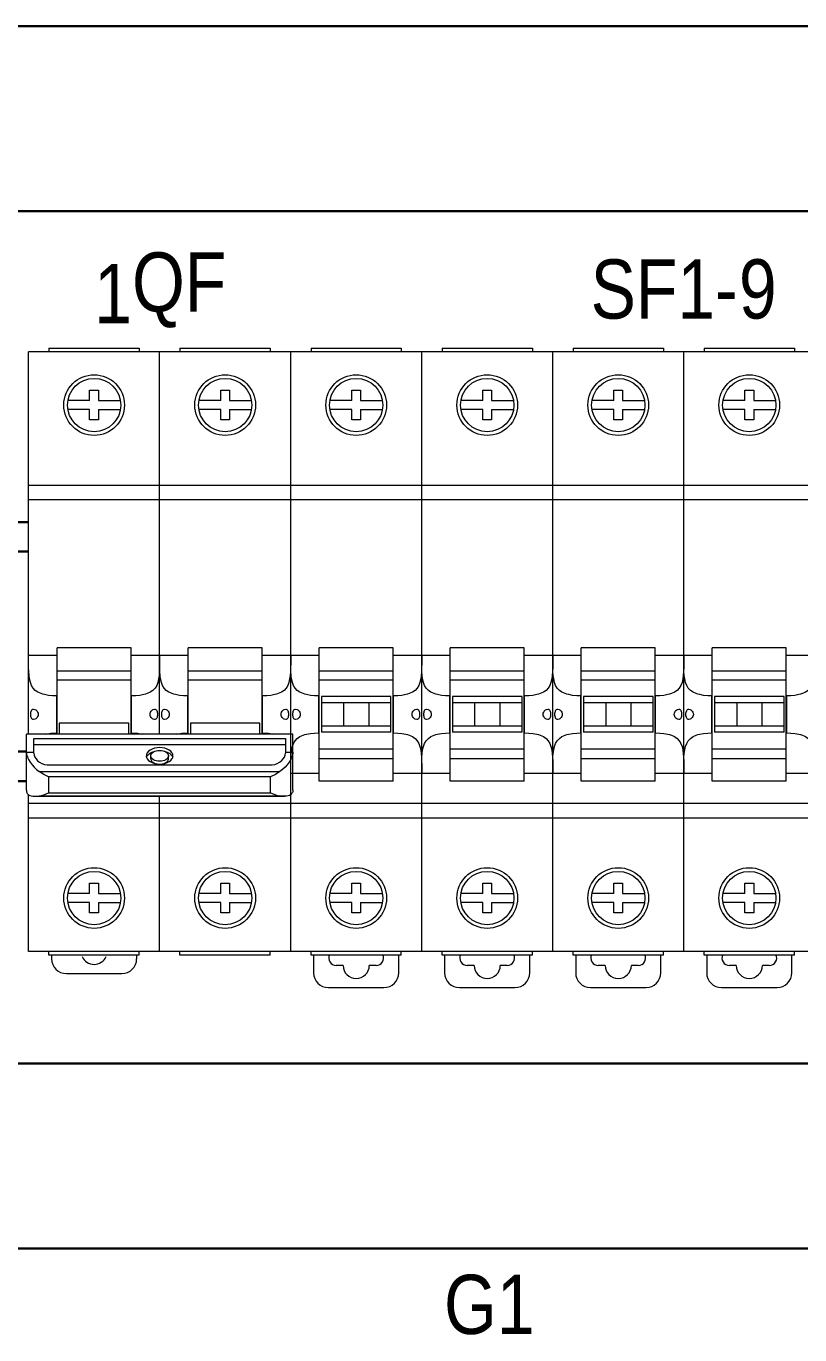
# Model space of a CAD drawing. Header units: millimetres. Extents: x -6000 to 26000, y -6000 to 26000.
# Drawn here: x 86.14 to 100.68, y -4527.28 to -4502.69 of the extents above; entities that cross this region are included whole.
import ezdxf

# ---------------------------------------------------------------- set-up
doc = ezdxf.new("R2010")
doc.units = ezdxf.units.MM
doc.header["$MEASUREMENT"] = 0
for name, color, linetype, lineweight in [('Чертеж и Рисунок_Ном._пера__1', 7, 'Continuous', 15), ('Чертеж и Рисунок_Ном._пера__21', 7, 'Continuous', 30), ('Чертеж и Рисунок_Ном._пера__7', 7, 'Continuous', 15)]:
    doc.layers.add(name, color=color, linetype=linetype, lineweight=lineweight)
doc.styles.add('СГЕНЕРИР_СТИЛЬ_1', font='')
doc.styles.get('СГЕНЕРИР_СТИЛЬ_1').set_extended_font_data('Arial Narrow')

msp = doc.modelspace()

# ---------------------------------------------------------------- linework, layer by layer
at = {"layer": 'Чертеж и Рисунок_Ном._пера__21', "color": 7, "linetype": 'Continuous', "lineweight": 30}
for p, q in [((84.398, -4502.689), (155.339, -4502.689)), ((155.339, -4506.166), (84.398, -4506.166)), ((85.094, -4512.007), (86.187, -4512.007)), ((85.094, -4512.563), (86.187, -4512.563)), ((86.145, -4516.319), (85.094, -4516.319)), ((86.145, -4516.876), (85.094, -4516.876)), ((84.398, -4522.18), (155.339, -4522.18)), ((155.339, -4525.657), (84.398, -4525.657))]:
    msp.add_line(p, q, dxfattribs=at)
at = {"layer": 'Чертеж и Рисунок_Ном._пера__7', "color": 7, "linetype": 'Continuous', "lineweight": 15}
for p, q in [((86.187, -4515.992), (86.187, -4508.808)), ((91.111, -4508.808), (86.187, -4508.808)), ((86.569, -4508.738), (86.569, -4508.808)), ((86.569, -4508.738), (88.266, -4508.738)), ((88.266, -4508.738), (88.266, -4508.808)), ((88.649, -4515.992), (88.649, -4508.808)), ((89.031, -4508.738), (89.031, -4508.808)), ((89.031, -4508.738), (90.728, -4508.738)), ((90.728, -4508.738), (90.728, -4508.808)), ((90.728, -4508.738), (90.728, -4508.808)), ((91.111, -4520.075), (91.111, -4508.808)), ((93.573, -4508.808), (91.111, -4508.808)), ((91.111, -4515.992), (91.111, -4508.808)), ((91.493, -4508.738), (91.493, -4508.808)), ((91.493, -4508.738), (93.19, -4508.738)), ((93.19, -4508.738), (93.19, -4508.808)), ((93.573, -4520.075), (93.573, -4508.808)), ((93.573, -4520.075), (93.573, -4508.808)), ((96.035, -4508.808), (93.573, -4508.808)), ((93.955, -4508.738), (93.955, -4508.808)), ((93.955, -4508.738), (95.652, -4508.738)), ((95.652, -4508.738), (95.652, -4508.808)), ((96.035, -4520.075), (96.035, -4508.808)), ((96.035, -4520.075), (96.035, -4508.808)), ((98.497, -4508.808), (96.035, -4508.808)), ((96.418, -4508.738), (96.418, -4508.808)), ((96.418, -4508.738), (98.115, -4508.738)), ((98.115, -4508.738), (98.115, -4508.808)), ((98.497, -4520.075), (98.497, -4508.808)), ((98.497, -4520.075), (98.497, -4508.808)), ((100.959, -4508.808), (98.497, -4508.808)), ((98.88, -4508.738), (98.88, -4508.808)), ((98.88, -4508.738), (100.577, -4508.738)), ((100.577, -4508.738), (100.577, -4508.808)), ((87.334, -4509.726), (87.334, -4509.531)), ((87.334, -4509.531), (87.501, -4509.531)), ((87.501, -4509.531), (87.501, -4509.726)), ((89.796, -4509.726), (89.796, -4509.531)), ((89.796, -4509.531), (89.963, -4509.531)), ((89.963, -4509.531), (89.963, -4509.726)), ((92.258, -4509.726), (92.258, -4509.531)), ((92.258, -4509.531), (92.425, -4509.531)), ((92.425, -4509.531), (92.425, -4509.726)), ((94.72, -4509.726), (94.72, -4509.531)), ((94.72, -4509.531), (94.887, -4509.531)), ((94.887, -4509.531), (94.887, -4509.726)), ((97.183, -4509.726), (97.183, -4509.531)), ((97.183, -4509.531), (97.349, -4509.531)), ((97.349, -4509.531), (97.349, -4509.726)), ((99.645, -4509.726), (99.645, -4509.531)), ((99.645, -4509.531), (99.812, -4509.531)), ((99.812, -4509.531), (99.812, -4509.726)), ((87.334, -4509.726), (86.924, -4509.726)), ((87.334, -4509.893), (86.924, -4509.893)), ((87.334, -4510.087), (87.334, -4509.893)), ((87.501, -4509.726), (87.912, -4509.726)), ((87.501, -4509.893), (87.501, -4510.087)), ((87.501, -4509.893), (87.912, -4509.893)), ((89.796, -4509.726), (89.386, -4509.726)), ((89.796, -4509.893), (89.386, -4509.893)), ((89.796, -4510.087), (89.796, -4509.893)), ((89.963, -4509.726), (90.374, -4509.726)), ((89.963, -4509.893), (89.963, -4510.087)), ((89.963, -4509.893), (90.374, -4509.893)), ((92.258, -4509.726), (91.848, -4509.726)), ((92.258, -4509.893), (91.848, -4509.893)), ((92.258, -4510.087), (92.258, -4509.893)), ((92.425, -4509.726), (92.836, -4509.726)), ((92.425, -4509.893), (92.425, -4510.087)), ((92.425, -4509.893), (92.836, -4509.893)), ((94.72, -4509.726), (94.31, -4509.726)), ((94.72, -4509.893), (94.31, -4509.893)), ((94.72, -4510.087), (94.72, -4509.893)), ((94.887, -4509.726), (95.298, -4509.726)), ((94.887, -4509.893), (94.887, -4510.087)), ((94.887, -4509.893), (95.298, -4509.893)), ((97.183, -4509.726), (96.772, -4509.726)), ((97.183, -4509.893), (96.772, -4509.893)), ((97.183, -4510.087), (97.183, -4509.893)), ((97.349, -4509.726), (97.76, -4509.726)), ((97.349, -4509.893), (97.349, -4510.087)), ((97.349, -4509.893), (97.76, -4509.893)), ((99.645, -4509.726), (99.234, -4509.726)), ((99.645, -4509.893), (99.234, -4509.893)), ((99.645, -4510.087), (99.645, -4509.893)), ((99.812, -4509.726), (100.222, -4509.726)), ((99.812, -4509.893), (99.812, -4510.087)), ((99.812, -4509.893), (100.222, -4509.893)), ((87.501, -4510.087), (87.334, -4510.087)), ((89.963, -4510.087), (89.796, -4510.087)), ((92.425, -4510.087), (92.258, -4510.087)), ((94.887, -4510.087), (94.72, -4510.087)), ((97.349, -4510.087), (97.183, -4510.087)), ((99.812, -4510.087), (99.645, -4510.087)), ((86.187, -4511.312), (91.111, -4511.312)), ((91.111, -4511.312), (93.573, -4511.312)), ((93.573, -4511.312), (96.035, -4511.312)), ((96.035, -4511.312), (98.497, -4511.312)), ((98.497, -4511.312), (100.959, -4511.312)), ((91.111, -4511.59), (86.187, -4511.59)), ((93.573, -4511.59), (91.111, -4511.59)), ((96.035, -4511.59), (93.573, -4511.59)), ((98.497, -4511.59), (96.035, -4511.59)), ((100.959, -4511.59), (98.497, -4511.59)), ((86.187, -4514.509), (86.722, -4514.509)), ((86.722, -4515.992), (86.722, -4514.37)), ((88.113, -4514.37), (86.722, -4514.37)), ((88.113, -4515.992), (88.113, -4514.37)), ((88.113, -4514.509), (89.184, -4514.509)), ((90.575, -4514.37), (89.184, -4514.37)), ((89.184, -4515.992), (89.184, -4514.37)), ((90.575, -4515.992), (90.575, -4514.37)), ((90.575, -4514.509), (91.111, -4514.509)), ((91.111, -4514.509), (91.646, -4514.509)), ((91.646, -4516.874), (91.646, -4514.37)), ((93.037, -4514.37), (91.646, -4514.37)), ((93.037, -4516.874), (93.037, -4514.37)), ((93.037, -4514.509), (93.573, -4514.509)), ((93.573, -4514.509), (94.108, -4514.509)), ((94.108, -4516.874), (94.108, -4514.37)), ((95.499, -4514.37), (94.108, -4514.37)), ((95.499, -4516.874), (95.499, -4514.37)), ((95.499, -4514.509), (96.035, -4514.509)), ((96.035, -4514.509), (96.571, -4514.509)), ((96.571, -4516.874), (96.571, -4514.37)), ((97.962, -4514.37), (96.571, -4514.37)), ((97.962, -4516.874), (97.962, -4514.37)), ((97.962, -4514.509), (98.497, -4514.509)), ((98.497, -4514.509), (99.033, -4514.509)), ((99.033, -4516.874), (99.033, -4514.37)), ((100.424, -4514.37), (99.033, -4514.37)), ((100.424, -4516.874), (100.424, -4514.37)), ((100.424, -4514.509), (100.959, -4514.509)), ((86.722, -4514.803), (88.113, -4514.803)), ((89.184, -4514.803), (90.575, -4514.803)), ((91.646, -4514.803), (93.037, -4514.803)), ((94.108, -4514.803), (95.499, -4514.803)), ((96.571, -4514.803), (97.962, -4514.803)), ((99.033, -4514.803), (100.424, -4514.803)), ((86.722, -4514.974), (88.113, -4514.974)), ((89.184, -4514.974), (90.575, -4514.974)), ((91.646, -4514.974), (93.037, -4514.974)), ((94.108, -4514.974), (95.499, -4514.974)), ((96.571, -4514.974), (97.962, -4514.974)), ((99.033, -4514.974), (100.424, -4514.974)), ((86.715, -4515.971), (86.715, -4515.273)), ((86.722, -4515.273), (86.715, -4515.273)), ((88.12, -4515.273), (88.113, -4515.273)), ((88.12, -4515.971), (88.12, -4515.273)), ((89.184, -4515.273), (89.177, -4515.273)), ((89.177, -4515.971), (89.177, -4515.273)), ((90.582, -4515.273), (90.575, -4515.273)), ((90.582, -4515.971), (90.582, -4515.273)), ((91.639, -4515.971), (91.639, -4515.273)), ((91.646, -4515.273), (91.639, -4515.273)), ((91.688, -4515.289), (91.688, -4515.407)), ((92.996, -4515.289), (91.688, -4515.289)), ((92.996, -4515.407), (92.996, -4515.289)), ((93.044, -4515.273), (93.037, -4515.273)), ((93.044, -4515.971), (93.044, -4515.273)), ((94.101, -4515.971), (94.101, -4515.273)), ((94.108, -4515.273), (94.101, -4515.273)), ((94.15, -4515.289), (94.15, -4515.407)), ((95.458, -4515.289), (94.15, -4515.289)), ((95.458, -4515.407), (95.458, -4515.289)), ((95.506, -4515.273), (95.499, -4515.273)), ((95.506, -4515.971), (95.506, -4515.273)), ((96.564, -4515.971), (96.564, -4515.273)), ((96.571, -4515.273), (96.564, -4515.273)), ((96.612, -4515.289), (96.612, -4515.407)), ((97.92, -4515.289), (96.612, -4515.289)), ((97.92, -4515.407), (97.92, -4515.289)), ((97.968, -4515.273), (97.962, -4515.273)), ((97.968, -4515.971), (97.968, -4515.273)), ((99.026, -4515.971), (99.026, -4515.273)), ((99.033, -4515.273), (99.026, -4515.273)), ((99.074, -4515.289), (99.074, -4515.407)), ((100.382, -4515.289), (99.074, -4515.289)), ((100.382, -4515.407), (100.382, -4515.289)), ((100.431, -4515.273), (100.424, -4515.273)), ((100.431, -4515.971), (100.431, -4515.273)), ((91.688, -4515.407), (91.688, -4515.956)), ((91.855, -4515.407), (91.688, -4515.407)), ((92.578, -4515.407), (91.855, -4515.407)), ((92.105, -4515.407), (92.106, -4515.838)), ((92.996, -4515.407), (92.578, -4515.407)), ((92.578, -4515.407), (92.578, -4515.838)), ((92.996, -4515.956), (92.996, -4515.407)), ((94.15, -4515.407), (94.15, -4515.956)), ((94.317, -4515.407), (94.15, -4515.407)), ((95.04, -4515.407), (94.317, -4515.407)), ((94.567, -4515.407), (94.568, -4515.838)), ((95.458, -4515.407), (95.04, -4515.407)), ((95.04, -4515.407), (95.04, -4515.838)), ((95.458, -4515.956), (95.458, -4515.407)), ((96.612, -4515.407), (96.612, -4515.956)), ((96.779, -4515.407), (96.612, -4515.407)), ((97.502, -4515.407), (96.779, -4515.407)), ((97.03, -4515.407), (97.03, -4515.838)), ((97.92, -4515.407), (97.502, -4515.407)), ((97.502, -4515.407), (97.502, -4515.838)), ((97.92, -4515.956), (97.92, -4515.407)), ((99.074, -4515.407), (99.074, -4515.956)), ((99.241, -4515.407), (99.074, -4515.407)), ((99.965, -4515.407), (99.241, -4515.407)), ((99.492, -4515.407), (99.492, -4515.838)), ((99.965, -4515.407), (99.964, -4515.838)), ((100.382, -4515.407), (99.965, -4515.407)), ((100.382, -4515.956), (100.382, -4515.407)), ((86.764, -4515.784), (86.764, -4515.992)), ((88.072, -4515.784), (86.764, -4515.784)), ((88.072, -4515.992), (88.072, -4515.784)), ((90.534, -4515.784), (89.226, -4515.784)), ((89.226, -4515.784), (89.226, -4515.992)), ((90.534, -4515.992), (90.534, -4515.784)), ((86.145, -4517.047), (86.145, -4515.992)), ((91.153, -4515.992), (86.145, -4515.992)), ((86.715, -4515.971), (86.722, -4515.971)), ((88.113, -4515.971), (88.12, -4515.971)), ((89.177, -4515.971), (89.184, -4515.971)), ((90.575, -4515.971), (90.582, -4515.971)), ((91.153, -4517.047), (91.153, -4515.992)), ((91.639, -4515.971), (91.646, -4515.971)), ((91.688, -4515.838), (92.996, -4515.838)), ((92.996, -4515.956), (91.688, -4515.956)), ((93.037, -4515.971), (93.044, -4515.971)), ((94.101, -4515.971), (94.108, -4515.971)), ((94.15, -4515.838), (95.458, -4515.838)), ((95.458, -4515.956), (94.15, -4515.956)), ((95.499, -4515.971), (95.506, -4515.971)), ((96.564, -4515.971), (96.571, -4515.971)), ((96.612, -4515.838), (97.92, -4515.838)), ((97.92, -4515.956), (96.612, -4515.956)), ((97.962, -4515.971), (97.968, -4515.971)), ((99.026, -4515.971), (99.033, -4515.971)), ((99.074, -4515.838), (100.382, -4515.838)), ((100.382, -4515.956), (99.074, -4515.956)), ((100.424, -4515.971), (100.431, -4515.971)), ((86.284, -4516.352), (86.284, -4516.077)), ((86.284, -4516.077), (91.013, -4516.077)), ((86.284, -4516.187), (91.013, -4516.187)), ((91.013, -4516.077), (91.013, -4516.352)), ((93.037, -4516.273), (91.646, -4516.273)), ((95.499, -4516.273), (94.108, -4516.273)), ((97.962, -4516.273), (96.571, -4516.273)), ((100.424, -4516.273), (99.033, -4516.273)), ((86.145, -4516.334), (86.284, -4516.334)), ((88.482, -4516.456), (88.482, -4516.401)), ((88.816, -4516.456), (88.816, -4516.401)), ((91.013, -4516.334), (91.153, -4516.334)), ((91.646, -4516.449), (93.037, -4516.449)), ((94.108, -4516.449), (95.499, -4516.449)), ((96.571, -4516.449), (97.962, -4516.449)), ((99.033, -4516.449), (100.424, -4516.449)), ((86.388, -4516.697), (90.909, -4516.697)), ((86.534, -4516.569), (90.763, -4516.569)), ((91.646, -4516.736), (91.111, -4516.736)), ((93.573, -4516.736), (93.037, -4516.736)), ((94.108, -4516.736), (93.573, -4516.736)), ((96.035, -4516.736), (95.499, -4516.736)), ((96.571, -4516.736), (96.035, -4516.736)), ((98.497, -4516.736), (97.962, -4516.736)), ((99.033, -4516.736), (98.497, -4516.736)), ((100.959, -4516.736), (100.424, -4516.736)), ((86.562, -4516.795), (86.562, -4517.099)), ((90.735, -4516.795), (86.562, -4516.795)), ((90.735, -4517.099), (90.735, -4516.795)), ((93.037, -4516.874), (91.646, -4516.874)), ((95.499, -4516.874), (94.108, -4516.874)), ((97.962, -4516.874), (96.571, -4516.874)), ((100.424, -4516.874), (99.033, -4516.874)), ((86.187, -4520.075), (86.187, -4517.132)), ((86.296, -4517.157), (86.388, -4517.151)), ((86.296, -4517.157), (91.002, -4517.157)), ((86.388, -4517.151), (90.909, -4517.151)), ((86.562, -4517.099), (90.735, -4517.099)), ((88.649, -4520.075), (88.649, -4517.157)), ((91.002, -4517.157), (90.909, -4517.151)), ((91.111, -4520.075), (91.111, -4517.132)), ((86.187, -4517.293), (91.111, -4517.293)), ((91.111, -4517.293), (93.573, -4517.293)), ((93.573, -4517.293), (96.035, -4517.293)), ((96.035, -4517.293), (98.497, -4517.293)), ((98.497, -4517.293), (100.959, -4517.293)), ((91.111, -4517.571), (86.187, -4517.571)), ((93.573, -4517.571), (91.111, -4517.571)), ((96.035, -4517.571), (93.573, -4517.571)), ((98.497, -4517.571), (96.035, -4517.571)), ((100.959, -4517.571), (98.497, -4517.571)), ((87.334, -4518.99), (86.924, -4518.99)), ((87.334, -4518.795), (87.501, -4518.795)), ((87.334, -4518.99), (87.334, -4518.795)), ((87.501, -4518.795), (87.501, -4518.99)), ((87.501, -4518.99), (87.912, -4518.99)), ((89.796, -4518.99), (89.386, -4518.99)), ((89.796, -4518.795), (89.963, -4518.795)), ((89.796, -4518.99), (89.796, -4518.795)), ((89.963, -4518.795), (89.963, -4518.99)), ((89.963, -4518.99), (90.374, -4518.99)), ((92.258, -4518.99), (91.848, -4518.99)), ((92.258, -4518.795), (92.425, -4518.795)), ((92.258, -4518.99), (92.258, -4518.795)), ((92.425, -4518.795), (92.425, -4518.99)), ((92.425, -4518.99), (92.836, -4518.99)), ((94.72, -4518.99), (94.31, -4518.99)), ((94.72, -4518.795), (94.887, -4518.795)), ((94.72, -4518.99), (94.72, -4518.795)), ((94.887, -4518.795), (94.887, -4518.99)), ((94.887, -4518.99), (95.298, -4518.99)), ((97.183, -4518.99), (96.772, -4518.99)), ((97.183, -4518.795), (97.349, -4518.795)), ((97.183, -4518.99), (97.183, -4518.795)), ((97.349, -4518.795), (97.349, -4518.99)), ((97.349, -4518.99), (97.76, -4518.99)), ((99.645, -4518.99), (99.234, -4518.99)), ((99.645, -4518.795), (99.812, -4518.795)), ((99.645, -4518.99), (99.645, -4518.795)), ((99.812, -4518.795), (99.812, -4518.99)), ((99.812, -4518.99), (100.222, -4518.99)), ((87.334, -4519.157), (86.924, -4519.157)), ((87.334, -4519.351), (87.334, -4519.157)), ((87.501, -4519.157), (87.912, -4519.157)), ((87.501, -4519.157), (87.501, -4519.351)), ((89.796, -4519.157), (89.386, -4519.157)), ((89.796, -4519.351), (89.796, -4519.157)), ((89.963, -4519.157), (90.374, -4519.157)), ((89.963, -4519.157), (89.963, -4519.351)), ((92.258, -4519.157), (91.848, -4519.157)), ((92.258, -4519.351), (92.258, -4519.157)), ((92.425, -4519.157), (92.836, -4519.157)), ((92.425, -4519.157), (92.425, -4519.351)), ((94.72, -4519.157), (94.31, -4519.157)), ((94.72, -4519.351), (94.72, -4519.157)), ((94.887, -4519.157), (95.298, -4519.157)), ((94.887, -4519.157), (94.887, -4519.351)), ((97.183, -4519.157), (96.772, -4519.157)), ((97.183, -4519.351), (97.183, -4519.157)), ((97.349, -4519.157), (97.76, -4519.157)), ((97.349, -4519.157), (97.349, -4519.351)), ((99.645, -4519.157), (99.234, -4519.157)), ((99.645, -4519.351), (99.645, -4519.157)), ((99.812, -4519.157), (100.222, -4519.157)), ((99.812, -4519.157), (99.812, -4519.351)), ((87.501, -4519.351), (87.334, -4519.351)), ((89.963, -4519.351), (89.796, -4519.351)), ((92.425, -4519.351), (92.258, -4519.351)), ((94.887, -4519.351), (94.72, -4519.351)), ((97.349, -4519.351), (97.183, -4519.351)), ((99.812, -4519.351), (99.645, -4519.351)), ((91.111, -4520.075), (86.187, -4520.075)), ((86.569, -4520.144), (86.569, -4520.075)), ((88.266, -4520.144), (86.569, -4520.144)), ((86.618, -4520.144), (86.618, -4520.214)), ((88.218, -4520.214), (88.218, -4520.144)), ((88.266, -4520.144), (88.266, -4520.075)), ((89.031, -4520.144), (89.031, -4520.075)), ((90.728, -4520.144), (89.031, -4520.144)), ((90.728, -4520.144), (90.728, -4520.075)), ((93.573, -4520.075), (91.111, -4520.075)), ((91.493, -4520.144), (91.493, -4520.075)), ((93.19, -4520.144), (91.493, -4520.144)), ((91.542, -4520.144), (91.542, -4520.478)), ((93.142, -4520.478), (93.142, -4520.144)), ((93.19, -4520.144), (93.19, -4520.075)), ((96.035, -4520.075), (93.573, -4520.075)), ((93.955, -4520.144), (93.955, -4520.075)), ((95.652, -4520.144), (93.955, -4520.144)), ((94.004, -4520.144), (94.004, -4520.478)), ((95.604, -4520.478), (95.604, -4520.144)), ((95.652, -4520.144), (95.652, -4520.075)), ((98.497, -4520.075), (96.035, -4520.075)), ((96.418, -4520.144), (96.418, -4520.075)), ((98.115, -4520.144), (96.418, -4520.144)), ((96.466, -4520.144), (96.466, -4520.478)), ((98.066, -4520.478), (98.066, -4520.144)), ((98.115, -4520.144), (98.115, -4520.075)), ((100.959, -4520.075), (98.497, -4520.075)), ((98.88, -4520.144), (98.88, -4520.075)), ((100.577, -4520.144), (98.88, -4520.144)), ((98.928, -4520.144), (98.928, -4520.478)), ((100.528, -4520.478), (100.528, -4520.144)), ((100.577, -4520.144), (100.577, -4520.075)), ((92.096, -4520.339), (91.966, -4520.339)), ((92.717, -4520.339), (92.588, -4520.339)), ((94.558, -4520.339), (94.428, -4520.339)), ((95.18, -4520.339), (95.05, -4520.339)), ((97.02, -4520.339), (96.89, -4520.339)), ((97.642, -4520.339), (97.512, -4520.339)), ((99.482, -4520.339), (99.353, -4520.339)), ((100.104, -4520.339), (99.974, -4520.339)), ((86.896, -4520.492), (87.939, -4520.492)), ((91.82, -4520.756), (92.864, -4520.756)), ((94.282, -4520.756), (95.326, -4520.756)), ((96.744, -4520.756), (97.788, -4520.756)), ((99.206, -4520.756), (100.25, -4520.756))]:
    msp.add_line(p, q, dxfattribs=at)
at = {"layer": 'Чертеж и Рисунок_Ном._пера__7', "color": 7, "linetype": 'Continuous', "lineweight": 15, "flags": 128}
for points in [[(86.715, -4515.273), (86.636, -4515.271), (86.559, -4515.264), (86.487, -4515.251), (86.452, -4515.242), (86.42, -4515.231), (86.361, -4515.205), (86.312, -4515.17), (86.272, -4515.127), (86.242, -4515.077), (86.22, -4515.02), (86.205, -4514.957), (86.196, -4514.889), (86.191, -4514.818), (86.188, -4514.743), (86.187, -4514.666), (86.187, -4514.588), (86.187, -4514.509)], [(88.649, -4514.509), (88.649, -4514.588), (88.648, -4514.666), (88.647, -4514.743), (88.645, -4514.818), (88.64, -4514.889), (88.63, -4514.957), (88.616, -4515.02), (88.594, -4515.077), (88.564, -4515.127), (88.524, -4515.17), (88.474, -4515.205), (88.416, -4515.231), (88.383, -4515.242), (88.349, -4515.251), (88.276, -4515.264), (88.199, -4515.271), (88.12, -4515.273)], [(89.177, -4515.273), (89.098, -4515.271), (89.021, -4515.264), (88.949, -4515.251), (88.914, -4515.242), (88.882, -4515.231), (88.823, -4515.205), (88.774, -4515.17), (88.734, -4515.127), (88.704, -4515.077), (88.682, -4515.02), (88.667, -4514.957), (88.658, -4514.889), (88.653, -4514.818), (88.65, -4514.743), (88.649, -4514.666), (88.649, -4514.588), (88.649, -4514.509)], [(91.111, -4514.509), (91.111, -4514.588), (91.111, -4514.666), (91.11, -4514.743), (91.107, -4514.818), (91.102, -4514.889), (91.092, -4514.957), (91.078, -4515.02), (91.056, -4515.077), (91.026, -4515.127), (90.986, -4515.17), (90.936, -4515.205), (90.878, -4515.231), (90.845, -4515.242), (90.811, -4515.251), (90.738, -4515.264), (90.661, -4515.271), (90.582, -4515.273)], [(91.639, -4515.273), (91.56, -4515.271), (91.484, -4515.264), (91.411, -4515.251), (91.377, -4515.242), (91.344, -4515.231), (91.285, -4515.205), (91.236, -4515.17), (91.196, -4515.127), (91.166, -4515.077), (91.144, -4515.02), (91.129, -4514.957), (91.12, -4514.889), (91.115, -4514.818), (91.112, -4514.743), (91.111, -4514.666), (91.111, -4514.509)], [(93.573, -4514.509), (93.573, -4514.666), (93.572, -4514.743), (93.569, -4514.818), (93.564, -4514.889), (93.555, -4514.957), (93.54, -4515.02), (93.518, -4515.077), (93.488, -4515.127), (93.448, -4515.17), (93.398, -4515.205), (93.34, -4515.231), (93.307, -4515.242), (93.273, -4515.251), (93.2, -4515.264), (93.123, -4515.271), (93.044, -4515.273)], [(94.101, -4515.273), (94.023, -4515.271), (93.946, -4515.264), (93.873, -4515.251), (93.839, -4515.242), (93.806, -4515.231), (93.747, -4515.205), (93.698, -4515.17), (93.658, -4515.127), (93.628, -4515.077), (93.606, -4515.02), (93.591, -4514.957), (93.582, -4514.889), (93.577, -4514.818), (93.574, -4514.743), (93.573, -4514.666), (93.573, -4514.509)], [(96.035, -4514.509), (96.035, -4514.666), (96.034, -4514.743), (96.031, -4514.818), (96.026, -4514.889), (96.017, -4514.957), (96.002, -4515.02), (95.98, -4515.077), (95.95, -4515.127), (95.91, -4515.17), (95.861, -4515.205), (95.802, -4515.231), (95.769, -4515.242), (95.735, -4515.251), (95.662, -4515.264), (95.585, -4515.271), (95.506, -4515.273)], [(96.564, -4515.273), (96.485, -4515.271), (96.408, -4515.264), (96.335, -4515.251), (96.301, -4515.242), (96.268, -4515.231), (96.209, -4515.205), (96.16, -4515.17), (96.12, -4515.127), (96.09, -4515.077), (96.068, -4515.02), (96.053, -4514.957), (96.044, -4514.889), (96.039, -4514.818), (96.036, -4514.743), (96.035, -4514.666), (96.035, -4514.509)], [(98.497, -4514.509), (98.497, -4514.666), (98.496, -4514.743), (98.493, -4514.818), (98.488, -4514.889), (98.479, -4514.957), (98.464, -4515.02), (98.442, -4515.077), (98.412, -4515.127), (98.372, -4515.17), (98.323, -4515.205), (98.264, -4515.231), (98.231, -4515.242), (98.197, -4515.251), (98.124, -4515.264), (98.047, -4515.271), (97.968, -4515.273)], [(99.026, -4515.273), (98.947, -4515.271), (98.87, -4515.264), (98.797, -4515.251), (98.763, -4515.242), (98.73, -4515.231), (98.671, -4515.205), (98.622, -4515.17), (98.582, -4515.127), (98.552, -4515.077), (98.53, -4515.02), (98.515, -4514.957), (98.506, -4514.889), (98.501, -4514.818), (98.498, -4514.743), (98.497, -4514.666), (98.497, -4514.509)], [(100.959, -4514.509), (100.959, -4514.666), (100.958, -4514.743), (100.955, -4514.818), (100.95, -4514.889), (100.941, -4514.957), (100.926, -4515.02), (100.904, -4515.077), (100.874, -4515.127), (100.834, -4515.17), (100.785, -4515.205), (100.726, -4515.231), (100.693, -4515.242), (100.659, -4515.251), (100.586, -4515.264), (100.51, -4515.271), (100.431, -4515.273)], [(86.227, -4515.622), (86.228, -4515.602), (86.231, -4515.583), (86.235, -4515.565), (86.241, -4515.551), (86.249, -4515.539), (86.258, -4515.531), (86.269, -4515.526), (86.28, -4515.525)], [(86.28, -4515.525), (86.307, -4515.532), (86.32, -4515.539), (86.333, -4515.55), (86.346, -4515.564), (86.356, -4515.581), (86.364, -4515.6), (86.367, -4515.622)], [(88.469, -4515.622), (88.471, -4515.6), (88.479, -4515.581), (88.49, -4515.564), (88.502, -4515.55), (88.515, -4515.539), (88.529, -4515.532), (88.555, -4515.525)], [(88.555, -4515.525), (88.567, -4515.526), (88.577, -4515.531), (88.586, -4515.539), (88.594, -4515.551), (88.6, -4515.565), (88.605, -4515.583), (88.607, -4515.602), (88.608, -4515.622)], [(88.689, -4515.622), (88.69, -4515.602), (88.693, -4515.583), (88.697, -4515.565), (88.704, -4515.551), (88.711, -4515.539), (88.721, -4515.531), (88.731, -4515.526), (88.742, -4515.525)], [(88.742, -4515.525), (88.769, -4515.532), (88.782, -4515.539), (88.796, -4515.55), (88.808, -4515.564), (88.819, -4515.581), (88.826, -4515.6), (88.829, -4515.622)], [(90.931, -4515.622), (90.934, -4515.6), (90.941, -4515.581), (90.952, -4515.564), (90.964, -4515.55), (90.977, -4515.539), (90.991, -4515.532), (91.017, -4515.525)], [(90.931, -4515.622), (90.934, -4515.6), (90.941, -4515.581), (90.952, -4515.564), (90.964, -4515.55), (90.977, -4515.539), (90.991, -4515.532), (91.017, -4515.525)], [(91.017, -4515.525), (91.029, -4515.526), (91.039, -4515.531), (91.048, -4515.539), (91.056, -4515.551), (91.062, -4515.565), (91.067, -4515.583), (91.07, -4515.602), (91.07, -4515.622)], [(91.017, -4515.525), (91.029, -4515.526), (91.039, -4515.531), (91.048, -4515.539), (91.056, -4515.551), (91.062, -4515.565), (91.067, -4515.583), (91.07, -4515.602), (91.07, -4515.622)], [(91.151, -4515.622), (91.152, -4515.602), (91.155, -4515.583), (91.159, -4515.565), (91.166, -4515.551), (91.173, -4515.539), (91.183, -4515.531), (91.193, -4515.526), (91.204, -4515.525)], [(91.204, -4515.525), (91.231, -4515.532), (91.244, -4515.539), (91.258, -4515.55), (91.27, -4515.564), (91.281, -4515.581), (91.288, -4515.6), (91.291, -4515.622)], [(93.393, -4515.622), (93.396, -4515.6), (93.403, -4515.581), (93.414, -4515.564), (93.426, -4515.55), (93.439, -4515.539), (93.453, -4515.532), (93.479, -4515.525)], [(93.479, -4515.525), (93.491, -4515.526), (93.501, -4515.531), (93.51, -4515.539), (93.518, -4515.551), (93.524, -4515.565), (93.529, -4515.583), (93.532, -4515.602), (93.532, -4515.622)], [(93.613, -4515.622), (93.614, -4515.602), (93.617, -4515.583), (93.621, -4515.565), (93.628, -4515.551), (93.635, -4515.539), (93.645, -4515.531), (93.655, -4515.526), (93.666, -4515.525)], [(93.666, -4515.525), (93.693, -4515.532), (93.706, -4515.539), (93.72, -4515.55), (93.732, -4515.564), (93.743, -4515.581), (93.75, -4515.6), (93.753, -4515.622)], [(95.855, -4515.622), (95.858, -4515.6), (95.865, -4515.581), (95.876, -4515.564), (95.888, -4515.55), (95.902, -4515.539), (95.915, -4515.532), (95.942, -4515.525)], [(95.942, -4515.525), (95.953, -4515.526), (95.963, -4515.531), (95.972, -4515.539), (95.98, -4515.551), (95.986, -4515.565), (95.991, -4515.583), (95.994, -4515.602), (95.995, -4515.622)], [(96.075, -4515.622), (96.076, -4515.602), (96.079, -4515.583), (96.084, -4515.565), (96.09, -4515.551), (96.098, -4515.539), (96.107, -4515.531), (96.117, -4515.526), (96.128, -4515.525)], [(96.128, -4515.525), (96.155, -4515.532), (96.168, -4515.539), (96.182, -4515.55), (96.194, -4515.564), (96.205, -4515.581), (96.212, -4515.6), (96.215, -4515.622)], [(98.317, -4515.622), (98.32, -4515.6), (98.327, -4515.581), (98.338, -4515.564), (98.35, -4515.55), (98.364, -4515.539), (98.377, -4515.532), (98.404, -4515.525)], [(98.404, -4515.525), (98.415, -4515.526), (98.425, -4515.531), (98.435, -4515.539), (98.442, -4515.551), (98.449, -4515.565), (98.453, -4515.583), (98.456, -4515.602), (98.457, -4515.622)], [(98.537, -4515.622), (98.538, -4515.602), (98.541, -4515.583), (98.546, -4515.565), (98.552, -4515.551), (98.56, -4515.539), (98.569, -4515.531), (98.579, -4515.526), (98.591, -4515.525)], [(98.591, -4515.525), (98.617, -4515.532), (98.631, -4515.539), (98.644, -4515.55), (98.656, -4515.564), (98.667, -4515.581), (98.674, -4515.6), (98.677, -4515.622)], [(86.28, -4515.72), (86.269, -4515.718), (86.258, -4515.714), (86.249, -4515.705), (86.241, -4515.694), (86.235, -4515.679), (86.231, -4515.662), (86.228, -4515.643), (86.227, -4515.622)], [(86.367, -4515.622), (86.364, -4515.644), (86.356, -4515.664), (86.346, -4515.681), (86.333, -4515.694), (86.32, -4515.705), (86.307, -4515.713), (86.28, -4515.72)], [(88.555, -4515.72), (88.529, -4515.713), (88.515, -4515.705), (88.502, -4515.694), (88.49, -4515.681), (88.479, -4515.664), (88.471, -4515.644), (88.469, -4515.622)], [(88.608, -4515.622), (88.607, -4515.643), (88.605, -4515.662), (88.6, -4515.679), (88.594, -4515.694), (88.586, -4515.705), (88.577, -4515.714), (88.567, -4515.718), (88.555, -4515.72)], [(88.742, -4515.72), (88.731, -4515.718), (88.721, -4515.714), (88.711, -4515.705), (88.704, -4515.694), (88.697, -4515.679), (88.693, -4515.662), (88.69, -4515.643), (88.689, -4515.622)], [(88.829, -4515.622), (88.826, -4515.644), (88.819, -4515.664), (88.808, -4515.681), (88.796, -4515.694), (88.782, -4515.705), (88.769, -4515.713), (88.742, -4515.72)], [(91.017, -4515.72), (90.991, -4515.713), (90.977, -4515.705), (90.964, -4515.694), (90.952, -4515.681), (90.941, -4515.664), (90.934, -4515.644), (90.931, -4515.622)], [(91.017, -4515.72), (90.991, -4515.713), (90.977, -4515.705), (90.964, -4515.694), (90.952, -4515.681), (90.941, -4515.664), (90.934, -4515.644), (90.931, -4515.622)], [(91.07, -4515.622), (91.07, -4515.643), (91.067, -4515.662), (91.062, -4515.679), (91.056, -4515.694), (91.048, -4515.705), (91.039, -4515.714), (91.029, -4515.718), (91.017, -4515.72)], [(91.07, -4515.622), (91.07, -4515.643), (91.067, -4515.662), (91.062, -4515.679), (91.056, -4515.694), (91.048, -4515.705), (91.039, -4515.714), (91.029, -4515.718), (91.017, -4515.72)], [(91.204, -4515.72), (91.193, -4515.718), (91.183, -4515.714), (91.173, -4515.705), (91.166, -4515.694), (91.159, -4515.679), (91.155, -4515.662), (91.152, -4515.643), (91.151, -4515.622)], [(91.291, -4515.622), (91.288, -4515.644), (91.281, -4515.664), (91.27, -4515.681), (91.258, -4515.694), (91.244, -4515.705), (91.231, -4515.713), (91.204, -4515.72)], [(93.479, -4515.72), (93.453, -4515.713), (93.439, -4515.705), (93.426, -4515.694), (93.414, -4515.681), (93.403, -4515.664), (93.396, -4515.644), (93.393, -4515.622)], [(93.532, -4515.622), (93.532, -4515.643), (93.529, -4515.662), (93.524, -4515.679), (93.518, -4515.694), (93.51, -4515.705), (93.501, -4515.714), (93.491, -4515.718), (93.479, -4515.72)], [(93.666, -4515.72), (93.655, -4515.718), (93.645, -4515.714), (93.635, -4515.705), (93.628, -4515.694), (93.621, -4515.679), (93.617, -4515.662), (93.614, -4515.643), (93.613, -4515.622)], [(93.753, -4515.622), (93.75, -4515.644), (93.743, -4515.664), (93.732, -4515.681), (93.72, -4515.694), (93.706, -4515.705), (93.693, -4515.713), (93.666, -4515.72)], [(95.942, -4515.72), (95.915, -4515.713), (95.902, -4515.705), (95.888, -4515.694), (95.876, -4515.681), (95.865, -4515.664), (95.858, -4515.644), (95.855, -4515.622)], [(95.995, -4515.622), (95.994, -4515.643), (95.991, -4515.662), (95.986, -4515.679), (95.98, -4515.694), (95.972, -4515.705), (95.963, -4515.714), (95.953, -4515.718), (95.942, -4515.72)], [(96.128, -4515.72), (96.117, -4515.718), (96.107, -4515.714), (96.098, -4515.705), (96.09, -4515.694), (96.084, -4515.679), (96.079, -4515.662), (96.076, -4515.643), (96.075, -4515.622)], [(96.215, -4515.622), (96.212, -4515.644), (96.205, -4515.664), (96.194, -4515.681), (96.182, -4515.694), (96.168, -4515.705), (96.155, -4515.713), (96.128, -4515.72)], [(98.404, -4515.72), (98.377, -4515.713), (98.364, -4515.705), (98.35, -4515.694), (98.338, -4515.681), (98.327, -4515.664), (98.32, -4515.644), (98.317, -4515.622)], [(98.457, -4515.622), (98.456, -4515.643), (98.453, -4515.662), (98.449, -4515.679), (98.442, -4515.694), (98.435, -4515.705), (98.425, -4515.714), (98.415, -4515.718), (98.404, -4515.72)], [(98.591, -4515.72), (98.579, -4515.718), (98.569, -4515.714), (98.56, -4515.705), (98.552, -4515.694), (98.546, -4515.679), (98.541, -4515.662), (98.538, -4515.643), (98.537, -4515.622)], [(98.677, -4515.622), (98.674, -4515.644), (98.667, -4515.664), (98.656, -4515.681), (98.644, -4515.694), (98.631, -4515.705), (98.617, -4515.713), (98.591, -4515.72)], [(86.502, -4515.991), (86.606, -4515.976), (86.715, -4515.971)], [(88.12, -4515.971), (88.23, -4515.976), (88.334, -4515.991)], [(88.964, -4515.991), (89.068, -4515.976), (89.177, -4515.971)], [(90.582, -4515.971), (90.692, -4515.976), (90.796, -4515.991)], [(91.111, -4516.736), (91.111, -4516.578), (91.112, -4516.501), (91.115, -4516.427), (91.12, -4516.355), (91.129, -4516.288), (91.144, -4516.225), (91.166, -4516.168), (91.196, -4516.117), (91.236, -4516.075), (91.285, -4516.04), (91.344, -4516.013), (91.377, -4516.003), (91.411, -4515.994), (91.484, -4515.981), (91.56, -4515.974), (91.639, -4515.971)], [(93.044, -4515.971), (93.123, -4515.974), (93.2, -4515.981), (93.273, -4515.994), (93.307, -4516.003), (93.34, -4516.013), (93.398, -4516.04), (93.448, -4516.075), (93.488, -4516.117), (93.518, -4516.168), (93.54, -4516.225), (93.555, -4516.288), (93.564, -4516.355), (93.569, -4516.427), (93.572, -4516.501), (93.573, -4516.578), (93.573, -4516.736)], [(93.573, -4516.736), (93.573, -4516.578), (93.574, -4516.501), (93.577, -4516.427), (93.582, -4516.355), (93.591, -4516.288), (93.606, -4516.225), (93.628, -4516.168), (93.658, -4516.117), (93.698, -4516.075), (93.747, -4516.04), (93.806, -4516.013), (93.839, -4516.003), (93.873, -4515.994), (93.946, -4515.981), (94.023, -4515.974), (94.101, -4515.971)], [(95.506, -4515.971), (95.585, -4515.974), (95.662, -4515.981), (95.735, -4515.994), (95.769, -4516.003), (95.802, -4516.013), (95.861, -4516.04), (95.91, -4516.075), (95.95, -4516.117), (95.98, -4516.168), (96.002, -4516.225), (96.017, -4516.288), (96.026, -4516.355), (96.031, -4516.427), (96.034, -4516.501), (96.035, -4516.578), (96.035, -4516.736)], [(96.035, -4516.736), (96.035, -4516.578), (96.036, -4516.501), (96.039, -4516.427), (96.044, -4516.355), (96.053, -4516.288), (96.068, -4516.225), (96.09, -4516.168), (96.12, -4516.117), (96.16, -4516.075), (96.209, -4516.04), (96.268, -4516.013), (96.301, -4516.003), (96.335, -4515.994), (96.408, -4515.981), (96.485, -4515.974), (96.564, -4515.971)], [(97.968, -4515.971), (98.047, -4515.974), (98.124, -4515.981), (98.197, -4515.994), (98.231, -4516.003), (98.264, -4516.013), (98.323, -4516.04), (98.372, -4516.075), (98.412, -4516.117), (98.442, -4516.168), (98.464, -4516.225), (98.479, -4516.288), (98.488, -4516.355), (98.493, -4516.427), (98.496, -4516.501), (98.497, -4516.578), (98.497, -4516.736)], [(98.497, -4516.736), (98.497, -4516.578), (98.498, -4516.501), (98.501, -4516.427), (98.506, -4516.355), (98.515, -4516.288), (98.53, -4516.225), (98.552, -4516.168), (98.582, -4516.117), (98.622, -4516.075), (98.671, -4516.04), (98.73, -4516.013), (98.763, -4516.003), (98.797, -4515.994), (98.87, -4515.981), (98.947, -4515.974), (99.026, -4515.971)], [(100.431, -4515.971), (100.51, -4515.974), (100.586, -4515.981), (100.659, -4515.994), (100.693, -4516.003), (100.726, -4516.013), (100.785, -4516.04), (100.834, -4516.075), (100.874, -4516.117), (100.904, -4516.168), (100.926, -4516.225), (100.941, -4516.288), (100.95, -4516.355), (100.955, -4516.427), (100.958, -4516.501), (100.959, -4516.578), (100.959, -4516.736)], [(88.649, -4516.247), (88.6, -4516.25), (88.553, -4516.259), (88.51, -4516.273), (88.472, -4516.292), (88.441, -4516.315), (88.417, -4516.342), (88.409, -4516.356), (88.403, -4516.371), (88.4, -4516.386), (88.398, -4516.401)], [(88.482, -4516.401), (88.483, -4516.391), (88.485, -4516.381), (88.495, -4516.362), (88.51, -4516.344), (88.531, -4516.328), (88.556, -4516.316), (88.585, -4516.306), (88.616, -4516.3), (88.649, -4516.298)], [(88.899, -4516.401), (88.898, -4516.386), (88.894, -4516.371), (88.888, -4516.356), (88.88, -4516.342), (88.857, -4516.315), (88.826, -4516.292), (88.788, -4516.273), (88.745, -4516.259), (88.698, -4516.25), (88.649, -4516.247)], [(88.649, -4516.298), (88.681, -4516.3), (88.713, -4516.306), (88.742, -4516.316), (88.767, -4516.328), (88.788, -4516.344), (88.803, -4516.362), (88.812, -4516.381), (88.815, -4516.391), (88.816, -4516.401)], [(86.145, -4516.334), (86.146, -4516.354), (86.15, -4516.376), (86.156, -4516.399), (86.164, -4516.422), (86.174, -4516.447), (86.186, -4516.471), (86.216, -4516.52), (86.251, -4516.569), (86.292, -4516.615), (86.338, -4516.658), (86.388, -4516.697)], [(86.284, -4516.352), (86.289, -4516.387), (86.295, -4516.405), (86.304, -4516.423), (86.327, -4516.459), (86.357, -4516.493), (86.394, -4516.523), (86.437, -4516.547), (86.485, -4516.563), (86.534, -4516.569)], [(88.398, -4516.401), (88.4, -4516.416), (88.403, -4516.431), (88.409, -4516.446), (88.417, -4516.46), (88.441, -4516.487), (88.472, -4516.51), (88.51, -4516.529), (88.553, -4516.543), (88.6, -4516.552), (88.649, -4516.555)], [(88.402, -4516.428), (88.41, -4516.409), (88.422, -4516.39), (88.438, -4516.373), (88.457, -4516.356), (88.48, -4516.342), (88.505, -4516.329), (88.563, -4516.311)], [(88.649, -4516.504), (88.616, -4516.502), (88.585, -4516.496), (88.556, -4516.486), (88.531, -4516.474), (88.51, -4516.458), (88.495, -4516.44), (88.485, -4516.421), (88.483, -4516.411), (88.482, -4516.401)], [(88.482, -4516.456), (88.483, -4516.469), (88.487, -4516.482), (88.494, -4516.495), (88.504, -4516.507), (88.53, -4516.528), (88.564, -4516.544)], [(88.649, -4516.555), (88.698, -4516.552), (88.745, -4516.543), (88.788, -4516.529), (88.826, -4516.51), (88.857, -4516.487), (88.88, -4516.46), (88.888, -4516.446), (88.894, -4516.431), (88.898, -4516.416), (88.899, -4516.401)], [(88.816, -4516.401), (88.815, -4516.411), (88.812, -4516.421), (88.803, -4516.44), (88.788, -4516.458), (88.767, -4516.474), (88.742, -4516.486), (88.713, -4516.496), (88.681, -4516.502), (88.649, -4516.504)], [(88.734, -4516.311), (88.792, -4516.329), (88.817, -4516.342), (88.84, -4516.356), (88.859, -4516.373), (88.875, -4516.39), (88.887, -4516.409), (88.895, -4516.428)], [(88.734, -4516.544), (88.768, -4516.528), (88.794, -4516.507), (88.803, -4516.495), (88.81, -4516.482), (88.814, -4516.469), (88.816, -4516.456)], [(90.763, -4516.569), (90.813, -4516.563), (90.86, -4516.547), (90.903, -4516.523), (90.94, -4516.493), (90.971, -4516.459), (90.994, -4516.423), (91.002, -4516.405), (91.008, -4516.387), (91.013, -4516.352)], [(91.153, -4516.334), (91.151, -4516.354), (91.148, -4516.376), (91.142, -4516.399), (91.134, -4516.422), (91.123, -4516.447), (91.111, -4516.471), (91.082, -4516.52), (91.046, -4516.569), (91.005, -4516.615), (90.96, -4516.658), (90.909, -4516.697)], [(86.562, -4516.795), (86.475, -4516.75), (86.388, -4516.697)], [(90.909, -4516.697), (90.823, -4516.75), (90.735, -4516.795)], [(86.145, -4517.047), (86.148, -4517.075), (86.151, -4517.087), (86.156, -4517.098), (86.162, -4517.109), (86.169, -4517.118), (86.178, -4517.126), (86.187, -4517.133), (86.209, -4517.144), (86.235, -4517.152), (86.264, -4517.156), (86.296, -4517.157)], [(86.388, -4517.151), (86.431, -4517.145), (86.475, -4517.133), (86.518, -4517.118), (86.562, -4517.099)], [(90.735, -4517.099), (90.779, -4517.118), (90.823, -4517.133), (90.866, -4517.145), (90.909, -4517.151)], [(91.153, -4517.047), (91.15, -4517.075), (91.146, -4517.087), (91.142, -4517.098), (91.135, -4517.109), (91.128, -4517.118), (91.12, -4517.126), (91.11, -4517.133), (91.088, -4517.144), (91.062, -4517.152), (91.034, -4517.156), (91.002, -4517.157)]]:
    msp.add_lwpolyline(points, dxfattribs=at)
at = {"layer": 'Чертеж и Рисунок_Ном._пера__7', "color": 7, "linetype": 'Continuous', "lineweight": 15}
for centre, radius in [((87.418, -4509.809), 0.57), ((87.418, -4509.809), 0.501), ((89.88, -4509.809), 0.57), ((89.88, -4509.809), 0.501), ((92.342, -4509.809), 0.57), ((92.342, -4509.809), 0.501), ((94.804, -4509.809), 0.57), ((94.804, -4509.809), 0.501), ((97.266, -4509.809), 0.57), ((97.266, -4509.809), 0.501), ((99.728, -4509.809), 0.57), ((99.728, -4509.809), 0.501), ((87.418, -4519.073), 0.57), ((89.88, -4519.073), 0.57), ((92.342, -4519.073), 0.57), ((94.804, -4519.073), 0.57), ((97.266, -4519.073), 0.57), ((99.728, -4519.073), 0.57), ((87.418, -4519.073), 0.501), ((89.88, -4519.073), 0.501), ((92.342, -4519.073), 0.501), ((94.804, -4519.073), 0.501), ((97.266, -4519.073), 0.501), ((99.728, -4519.073), 0.501)]:
    msp.add_circle(centre, radius, dxfattribs=at)
for centre, radius, start, end in [((86.896, -4520.214), 0.278, 180, 270), ((87.418, -4520.075), 0.246, 203.9426, 335.9963), ((87.939, -4520.214), 0.278, 270, 0), ((91.966, -4520.2), 0.139, 154.0053, 270), ((92.717, -4520.2), 0.139, 270, 25.9947), ((94.428, -4520.2), 0.139, 154.0053, 270), ((95.18, -4520.2), 0.139, 270, 25.9947), ((96.89, -4520.2), 0.139, 154.0053, 270), ((97.642, -4520.2), 0.139, 270, 25.9947), ((99.353, -4520.2), 0.139, 154.0053, 270), ((100.104, -4520.2), 0.139, 270, 25.9947), ((91.82, -4520.478), 0.278, 180, 270), ((92.342, -4520.339), 0.246, 180, 0), ((92.864, -4520.478), 0.278, 270, 0), ((94.282, -4520.478), 0.278, 180, 270), ((94.804, -4520.339), 0.246, 180, 0), ((95.326, -4520.478), 0.278, 270, 0), ((96.744, -4520.478), 0.278, 180, 270), ((97.266, -4520.339), 0.246, 180, 0), ((97.788, -4520.478), 0.278, 270, 0), ((99.206, -4520.478), 0.278, 180, 270), ((99.728, -4520.339), 0.246, 180, 0), ((100.25, -4520.478), 0.278, 270, 0)]:
    msp.add_arc(centre, radius, start, end, dxfattribs=at)

# ---------------------------------------------------------------- texts
at = {"layer": 'Чертеж и Рисунок_Ном._пера__1', "color": 7, "linetype": 'Continuous', "lineweight": 15, "char_height": 1.1128, "attachment_point": 7, "style": 'СГЕНЕРИР_СТИЛЬ_1'}
for s, insert in [('\\A1;{\\pql;\\fArial Narrow|b0|i0|c204|p34;QF}', (88.13, -4508.358)), ('\\A1;{\\pql;\\fArial Narrow|b0|i0|c204|p34;1}', (87.418, -4508.27)), ('\\A1;{\\pql;\\fArial Narrow|b0|i0|c204|p34;SF1-}', (96.748, -4508.2)), ('\\A1;{\\pql;\\fArial Narrow|b0|i0|c204|p34;9}', (99.534, -4508.199)), ('\\A1;{\\pql;\\fArial Narrow|b0|i0|c204|p34;G1}', (93.992, -4527.282))]:
    msp.add_mtext(s, dxfattribs=dict(at, insert=insert))

doc.saveas('drawing.dxf')
